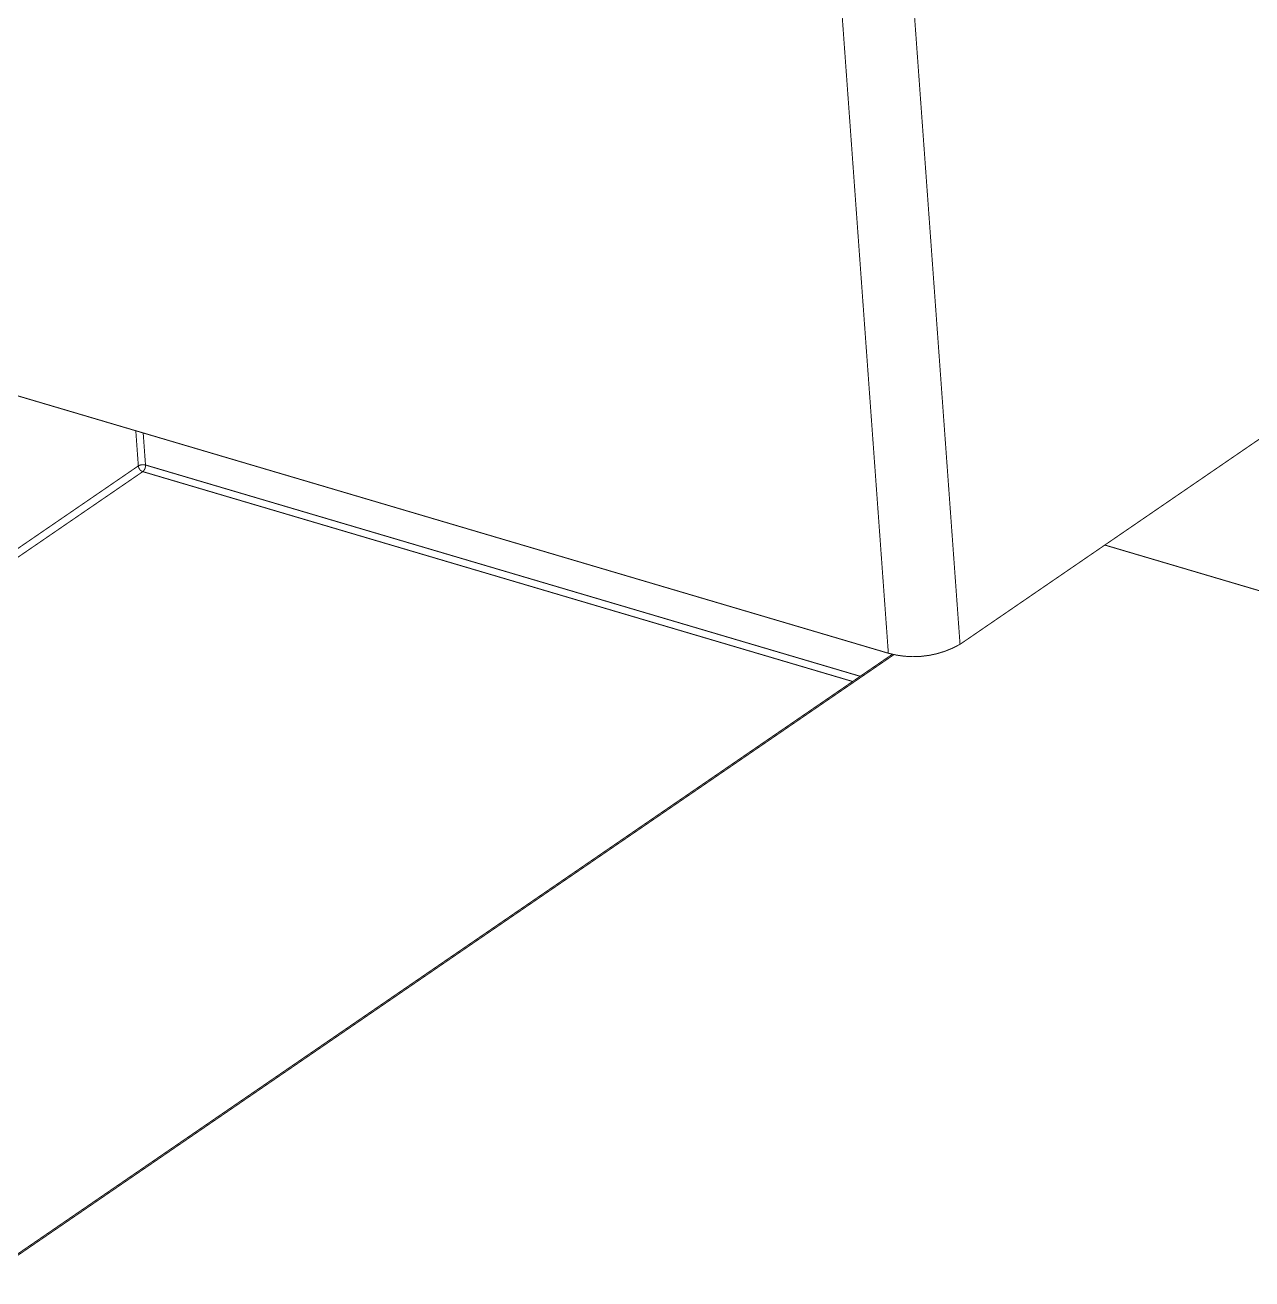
# Model space of a CAD drawing. Header units: inches. Extents: x 0 to 35.2, y -0.7 to 15.9.
# Drawn here: x 31.829 to 32.457, y 10.483 to 11.124 of the extents above; entities that cross this region are included whole.
import ezdxf

# ---------------------------------------------------------------- set-up
doc = ezdxf.new("R2010")
doc.units = ezdxf.units.IN
doc.header["$MEASUREMENT"] = 0
doc.layers.add('Dimensions', color=6, linetype='Continuous')

msp = doc.modelspace()

# ---------------------------------------------------------------- linework, layer by layer
at = {"layer": 'Dimensions'}
for points in [[(32.22819, 11.901, 0.0005, 0.0005, 0), (32.30747, 10.8072, 0.0005, 0.0005, 0)], [(32.19153, 11.89644, 0.0005, 0.0005, 0), (32.27081, 10.80264, 0.0005, 0.0005, 0)], [(32.30747, 10.8072, 0.0005, 0.0005, 0), (33.65396, 11.73026, 0.0005, 0.0005, 0)], [(31.74108, 10.95922, 0.0005, 0.0005, 0), (32.27081, 10.80264, 0.0005, 0.0005, 0)], [(31.88594, 10.9164, 0.0005, 0.0005, 0), (31.88724, 10.89843, 0.0005, 0.0005, 0)], [(31.88972, 10.91528, 0.0005, 0.0005, 0), (31.89091, 10.89888, 0.0005, 0.0005, 0)], [(31.88724, 10.89843, 0.0005, 0.0005, -0.200602), (31.89091, 10.89888, 0.0005, 0.0005, 0)], [(31.43757, 10.59016, 0.0005, 0.0005, 0), (31.88724, 10.89843, 0.0005, 0.0005, 0)], [(31.44214, 10.58881, 0.0005, 0.0005, 0), (31.88951, 10.8955, 0.0005, 0.0005, 0)], [(31.88951, 10.8955, 0.0005, 0.0005, -0.290623), (31.88724, 10.89843, 0.0005, 0.0005, 0)], [(31.89091, 10.89888, 0.0005, 0.0005, -0.239837), (31.88951, 10.8955, 0.0005, 0.0005, 0)], [(31.88951, 10.8955, 0.0005, 0.0005, 0), (32.25254, 10.78819, 0.0005, 0.0005, 0)], [(31.89091, 10.89888, 0.0005, 0.0005, 0), (32.25641, 10.79085, 0.0005, 0.0005, 0)], [(32.38152, 10.85796, 0.0005, 0.0005, 0), (33.15857, 10.62828, 0.0005, 0.0005, 0)], [(32.30747, 10.8072, 0.0005, 0.0005, -0.200602), (32.27081, 10.80264, 0.0005, 0.0005, 0)], [(31.80728, 10.48296, 0.0005, 0.0005, 0), (32.27284, 10.80211, 0.0005, 0.0005, 0)], [(31.8086, 10.4831, 0.0005, 0.0005, 0), (32.27367, 10.80193, 0.0005, 0.0005, 0)]]:
    msp.add_lwpolyline(points, format="xyseb", dxfattribs=at)
for points in [[(31.88581, 10.9164, 0.00025, 0.00025, 1), (31.88606, 10.9164, 0.00025, 0.00025, 1)], [(31.88959, 10.91528, 0.00025, 0.00025, 1), (31.88984, 10.91528, 0.00025, 0.00025, 1)], [(31.88712, 10.89843, 0.00025, 0.00025, 1), (31.88737, 10.89843, 0.00025, 0.00025, 1)], [(31.88712, 10.89843, 0.00025, 0.00025, 1), (31.88737, 10.89843, 0.00025, 0.00025, 1)], [(31.88712, 10.89843, 0.00025, 0.00025, 1), (31.88737, 10.89843, 0.00025, 0.00025, 1)], [(31.88712, 10.89843, 0.00025, 0.00025, 1), (31.88737, 10.89843, 0.00025, 0.00025, 1)], [(31.88938, 10.8955, 0.00025, 0.00025, 1), (31.88963, 10.8955, 0.00025, 0.00025, 1)], [(31.88938, 10.8955, 0.00025, 0.00025, 1), (31.88963, 10.8955, 0.00025, 0.00025, 1)], [(31.88938, 10.8955, 0.00025, 0.00025, 1), (31.88963, 10.8955, 0.00025, 0.00025, 1)], [(31.88938, 10.8955, 0.00025, 0.00025, 1), (31.88963, 10.8955, 0.00025, 0.00025, 1)], [(31.89078, 10.89888, 0.00025, 0.00025, 1), (31.89103, 10.89888, 0.00025, 0.00025, 1)], [(31.89078, 10.89888, 0.00025, 0.00025, 1), (31.89103, 10.89888, 0.00025, 0.00025, 1)], [(31.89078, 10.89888, 0.00025, 0.00025, 1), (31.89103, 10.89888, 0.00025, 0.00025, 1)], [(31.89078, 10.89888, 0.00025, 0.00025, 1), (31.89103, 10.89888, 0.00025, 0.00025, 1)], [(32.3814, 10.85796, 0.00025, 0.00025, 1), (32.38165, 10.85796, 0.00025, 0.00025, 1)], [(32.30735, 10.8072, 0.00025, 0.00025, 1), (32.3076, 10.8072, 0.00025, 0.00025, 1)], [(32.30735, 10.8072, 0.00025, 0.00025, 1), (32.3076, 10.8072, 0.00025, 0.00025, 1)], [(32.30735, 10.8072, 0.00025, 0.00025, 1), (32.3076, 10.8072, 0.00025, 0.00025, 1)], [(32.27068, 10.80264, 0.00025, 0.00025, 1), (32.27093, 10.80264, 0.00025, 0.00025, 1)], [(32.27068, 10.80264, 0.00025, 0.00025, 1), (32.27093, 10.80264, 0.00025, 0.00025, 1)], [(32.27068, 10.80264, 0.00025, 0.00025, 1), (32.27093, 10.80264, 0.00025, 0.00025, 1)], [(32.27271, 10.80211, 0.00025, 0.00025, 1), (32.27296, 10.80211, 0.00025, 0.00025, 1)], [(32.27355, 10.80193, 0.00025, 0.00025, 1), (32.2738, 10.80193, 0.00025, 0.00025, 1)], [(32.25629, 10.79085, 0.00025, 0.00025, 1), (32.25654, 10.79085, 0.00025, 0.00025, 1)], [(32.25241, 10.78819, 0.00025, 0.00025, 1), (32.25266, 10.78819, 0.00025, 0.00025, 1)]]:
    msp.add_lwpolyline(points, format="xyseb", close=True, dxfattribs=at)

doc.saveas('drawing.dxf')
